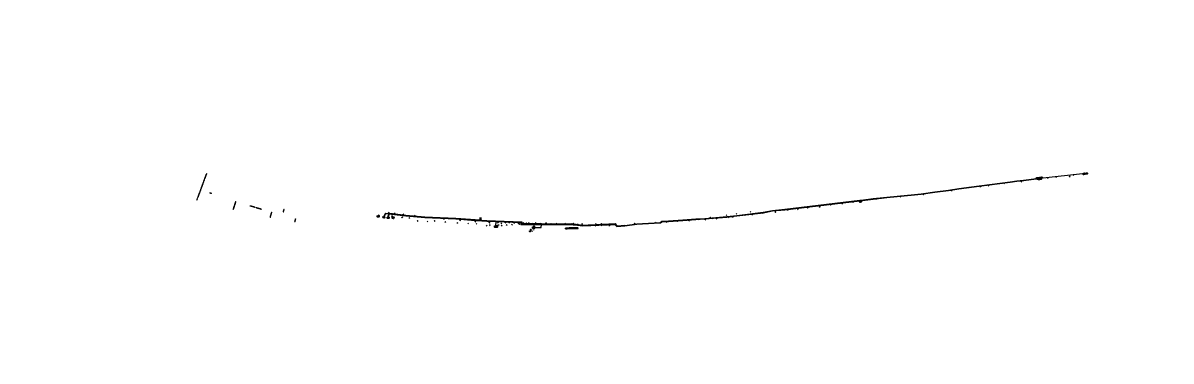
# Paper-space layout 'Общий лист' of a CAD drawing. Header units: metres. Extents: x -111 to 3554, y -54 to 1025.
# The model-space entities are those that its viewports show. They can reach past a viewport. Long polylines and large blocks are cut down to what shows.
import ezdxf

# ---------------------------------------------------------------- set-up
doc = ezdxf.new("R2010")
doc.units = ezdxf.units.M
doc.linetypes.add('GRPRK', pattern=[4, 3, -1])
for name, color, linetype, lineweight in [('МГТ_ВЭ', 7, 'Continuous', 5), ('МГТ_ЭС_Демонтаж', 7, 'Continuous', 30), ('МГТ_ЭС_КЛ-10(6) кВ', 1, '2ПRКабельная_линия', 30), ('МГТ_ЭС_КЛ-10(6) кВ_сущ.', 7, 'Continuous', 30), ('МГТ_ЭС_Трансформаторная подстанция', 7, 'Continuous', 40), ('МГТ_ЭС_Трубы', 5, 'Continuous', 20)]:
    doc.layers.add(name, color=color, linetype=linetype, lineweight=lineweight)
doc.layers.get('МГТ_ВЭ').off()
doc.styles.add('ROMANS', font='ROMANS.shx', dxfattribs={"width": 0.6, "height": 4})
doc.linetypes.add('2ПRКабельная_линия', pattern='A,2,-1,["WК",ROMANS,S=0.1,R=0,X=-0.8,Y=-0.2],-0.25', length=3.25)

# ---------------------------------------------------------------- blocks, each defined once
blk = doc.blocks.new('*U152')
at = {"color": 0, "lineweight": -2}
for p, q in [((1.2, -1.2), (-1.2, 1.2)), ((-1.2, -1.2), (1.2, 1.2))]:
    blk.add_line(p, q, dxfattribs=at)
blk = doc.blocks.new('*U153')
at = {"color": 0, "lineweight": -2}
for p, q in [((1.2, -1.2), (-1.2, 1.2)), ((-1.2, -1.2), (1.2, 1.2))]:
    blk.add_line(p, q, dxfattribs=at)
blk = doc.blocks.new('*U154')
at = {"color": 0, "lineweight": -2}
for p, q in [((1.2, -1.2), (-1.2, 1.2)), ((-1.2, -1.2), (1.2, 1.2))]:
    blk.add_line(p, q, dxfattribs=at)
blk = doc.blocks.new('*U155')
at = {"color": 0, "lineweight": -2}
for p, q in [((1.2, -1.2), (-1.2, 1.2)), ((-1.2, -1.2), (1.2, 1.2))]:
    blk.add_line(p, q, dxfattribs=at)
blk = doc.blocks.new('*U156')
at = {"color": 0, "lineweight": -2}
for p, q in [((1.2, -1.2), (-1.2, 1.2)), ((-1.2, -1.2), (1.2, 1.2))]:
    blk.add_line(p, q, dxfattribs=at)
blk = doc.blocks.new('*U157')
at = {"color": 0, "lineweight": -2}
for p, q in [((1.2, -1.2), (-1.2, 1.2)), ((-1.2, -1.2), (1.2, 1.2))]:
    blk.add_line(p, q, dxfattribs=at)
blk = doc.blocks.new('*U158')
at = {"color": 0, "lineweight": -2}
for p, q in [((1.2, -1.2), (-1.2, 1.2)), ((-1.2, -1.2), (1.2, 1.2))]:
    blk.add_line(p, q, dxfattribs=at)
blk = doc.blocks.new('*U159')
at = {"color": 0, "lineweight": -2}
for p, q in [((1.2, -1.2), (-1.2, 1.2)), ((-1.2, -1.2), (1.2, 1.2))]:
    blk.add_line(p, q, dxfattribs=at)
blk = doc.blocks.new('*U160')
at = {"color": 0, "lineweight": -2}
for p, q in [((1.2, -1.2), (-1.2, 1.2)), ((-1.2, -1.2), (1.2, 1.2))]:
    blk.add_line(p, q, dxfattribs=at)
blk = doc.blocks.new('*U161')
at = {"color": 0, "lineweight": -2}
for p, q in [((1.2, -1.2), (-1.2, 1.2)), ((-1.2, -1.2), (1.2, 1.2))]:
    blk.add_line(p, q, dxfattribs=at)
blk = doc.blocks.new('*U162')
at = {"color": 0, "lineweight": -2}
for p, q in [((1.2, -1.2), (-1.2, 1.2)), ((-1.2, -1.2), (1.2, 1.2))]:
    blk.add_line(p, q, dxfattribs=at)
blk = doc.blocks.new('*U163')
at = {"color": 0, "lineweight": -2}
for p, q in [((1.2, -1.2), (-1.2, 1.2)), ((-1.2, -1.2), (1.2, 1.2))]:
    blk.add_line(p, q, dxfattribs=at)
blk = doc.blocks.new('*U164')
at = {"color": 0, "lineweight": -2}
for p, q in [((1.2, -1.2), (-1.2, 1.2)), ((-1.2, -1.2), (1.2, 1.2))]:
    blk.add_line(p, q, dxfattribs=at)
blk = doc.blocks.new('*U165')
at = {"color": 0, "lineweight": -2}
for p, q in [((1.2, -1.2), (-1.2, 1.2)), ((-1.2, -1.2), (1.2, 1.2))]:
    blk.add_line(p, q, dxfattribs=at)
blk = doc.blocks.new('*U166')
at = {"color": 0, "lineweight": -2}
for p, q in [((1.2, -1.2), (-1.2, 1.2)), ((-1.2, -1.2), (1.2, 1.2))]:
    blk.add_line(p, q, dxfattribs=at)
blk = doc.blocks.new('*U167')
at = {"color": 0, "lineweight": -2}
for p, q in [((1.2, -1.2), (-1.2, 1.2)), ((-1.2, -1.2), (1.2, 1.2))]:
    blk.add_line(p, q, dxfattribs=at)
blk = doc.blocks.new('*U168')
at = {"color": 0, "lineweight": -2}
for p, q in [((1.2, -1.2), (-1.2, 1.2)), ((-1.2, -1.2), (1.2, 1.2))]:
    blk.add_line(p, q, dxfattribs=at)
blk = doc.blocks.new('*U169')
at = {"color": 0, "lineweight": -2}
for p, q in [((1.2, -1.2), (-1.2, 1.2)), ((-1.2, -1.2), (1.2, 1.2))]:
    blk.add_line(p, q, dxfattribs=at)
blk = doc.blocks.new('*U170')
at = {"color": 0, "lineweight": -2}
for p, q in [((1.2, -1.2), (-1.2, 1.2)), ((-1.2, -1.2), (1.2, 1.2))]:
    blk.add_line(p, q, dxfattribs=at)
blk = doc.blocks.new('*U171')
at = {"color": 0, "lineweight": -2}
for p, q in [((1.2, -1.2), (-1.2, 1.2)), ((-1.2, -1.2), (1.2, 1.2))]:
    blk.add_line(p, q, dxfattribs=at)
blk = doc.blocks.new('*U172')
at = {"color": 0, "lineweight": -2}
for p, q in [((1.2, -1.2), (-1.2, 1.2)), ((-1.2, -1.2), (1.2, 1.2))]:
    blk.add_line(p, q, dxfattribs=at)
blk = doc.blocks.new('*U173')
at = {"color": 0, "lineweight": -2}
for p, q in [((1.2, -1.2), (-1.2, 1.2)), ((-1.2, -1.2), (1.2, 1.2))]:
    blk.add_line(p, q, dxfattribs=at)
blk = doc.blocks.new('*U174')
at = {"color": 0, "lineweight": -2}
for p, q in [((1.2, -1.2), (-1.2, 1.2)), ((-1.2, -1.2), (1.2, 1.2))]:
    blk.add_line(p, q, dxfattribs=at)
blk = doc.blocks.new('*U175')
at = {"color": 0, "lineweight": -2}
for p, q in [((1.2, -1.2), (-1.2, 1.2)), ((-1.2, -1.2), (1.2, 1.2))]:
    blk.add_line(p, q, dxfattribs=at)
blk = doc.blocks.new('*U176')
at = {"color": 0, "lineweight": -2}
for p, q in [((1.2, -1.2), (-1.2, 1.2)), ((-1.2, -1.2), (1.2, 1.2))]:
    blk.add_line(p, q, dxfattribs=at)
blk = doc.blocks.new('*U177')
at = {"color": 0, "lineweight": -2}
for p, q in [((1.2, -1.2), (-1.2, 1.2)), ((-1.2, -1.2), (1.2, 1.2))]:
    blk.add_line(p, q, dxfattribs=at)
blk = doc.blocks.new('*U178')
at = {"color": 0, "lineweight": -2}
for p, q in [((1.2, -1.2), (-1.2, 1.2)), ((-1.2, -1.2), (1.2, 1.2))]:
    blk.add_line(p, q, dxfattribs=at)
blk = doc.blocks.new('*U179')
at = {"color": 0, "lineweight": -2}
for p, q in [((1.2, -1.2), (-1.2, 1.2)), ((-1.2, -1.2), (1.2, 1.2))]:
    blk.add_line(p, q, dxfattribs=at)
blk = doc.blocks.new('*U180')
at = {"color": 0, "lineweight": -2}
for p, q in [((1.2, -1.2), (-1.2, 1.2)), ((-1.2, -1.2), (1.2, 1.2))]:
    blk.add_line(p, q, dxfattribs=at)
blk = doc.blocks.new('*U181')
at = {"color": 0, "lineweight": -2}
for p, q in [((1.2, -1.2), (-1.2, 1.2)), ((-1.2, -1.2), (1.2, 1.2))]:
    blk.add_line(p, q, dxfattribs=at)
blk = doc.blocks.new('*U182')
at = {"color": 0, "lineweight": -2}
for p, q in [((1.2, -1.2), (-1.2, 1.2)), ((-1.2, -1.2), (1.2, 1.2))]:
    blk.add_line(p, q, dxfattribs=at)
blk = doc.blocks.new('*U183')
at = {"color": 0, "lineweight": -2}
for p, q in [((1.2, -1.2), (-1.2, 1.2)), ((-1.2, -1.2), (1.2, 1.2))]:
    blk.add_line(p, q, dxfattribs=at)
blk = doc.blocks.new('*U184')
at = {"color": 0, "lineweight": -2}
for p, q in [((1.2, -1.2), (-1.2, 1.2)), ((-1.2, -1.2), (1.2, 1.2))]:
    blk.add_line(p, q, dxfattribs=at)
blk = doc.blocks.new('*U185')
at = {"color": 0, "lineweight": -2}
for p, q in [((1.2, -1.2), (-1.2, 1.2)), ((-1.2, -1.2), (1.2, 1.2))]:
    blk.add_line(p, q, dxfattribs=at)
blk = doc.blocks.new('*U186')
at = {"color": 0, "lineweight": -2}
for p, q in [((1.2, -1.2), (-1.2, 1.2)), ((-1.2, -1.2), (1.2, 1.2))]:
    blk.add_line(p, q, dxfattribs=at)
blk = doc.blocks.new('*U216')
at = {"color": 0, "lineweight": -2}
for p, q in [((1.2, -1.2), (-1.2, 1.2)), ((-1.2, -1.2), (1.2, 1.2))]:
    blk.add_line(p, q, dxfattribs=at)
blk = doc.blocks.new('*U217')
at = {"color": 0, "lineweight": -2}
for p, q in [((1.2, -1.2), (-1.2, 1.2)), ((-1.2, -1.2), (1.2, 1.2))]:
    blk.add_line(p, q, dxfattribs=at)
blk = doc.blocks.new('*U218')
at = {"color": 0, "lineweight": -2}
for p, q in [((1.2, -1.2), (-1.2, 1.2)), ((-1.2, -1.2), (1.2, 1.2))]:
    blk.add_line(p, q, dxfattribs=at)
blk = doc.blocks.new('*U219')
at = {"color": 0, "lineweight": -2}
for p, q in [((1.2, -1.2), (-1.2, 1.2)), ((-1.2, -1.2), (1.2, 1.2))]:
    blk.add_line(p, q, dxfattribs=at)
blk = doc.blocks.new('*U220')
at = {"color": 0, "lineweight": -2}
for p, q in [((1.2, -1.2), (-1.2, 1.2)), ((-1.2, -1.2), (1.2, 1.2))]:
    blk.add_line(p, q, dxfattribs=at)
blk = doc.blocks.new('*U221')
at = {"color": 0, "lineweight": -2}
for p, q in [((1.2, -1.2), (-1.2, 1.2)), ((-1.2, -1.2), (1.2, 1.2))]:
    blk.add_line(p, q, dxfattribs=at)
blk = doc.blocks.new('*U222')
at = {"color": 0, "lineweight": -2}
for p, q in [((1.2, -1.2), (-1.2, 1.2)), ((-1.2, -1.2), (1.2, 1.2))]:
    blk.add_line(p, q, dxfattribs=at)
blk = doc.blocks.new('*U223')
at = {"color": 0, "lineweight": -2}
for p, q in [((1.2, -1.2), (-1.2, 1.2)), ((-1.2, -1.2), (1.2, 1.2))]:
    blk.add_line(p, q, dxfattribs=at)
blk = doc.blocks.new('*U224')
at = {"color": 0, "lineweight": -2}
for p, q in [((1.2, -1.2), (-1.2, 1.2)), ((-1.2, -1.2), (1.2, 1.2))]:
    blk.add_line(p, q, dxfattribs=at)
blk = doc.blocks.new('*U225')
at = {"color": 0, "lineweight": -2}
for p, q in [((1.2, -1.2), (-1.2, 1.2)), ((-1.2, -1.2), (1.2, 1.2))]:
    blk.add_line(p, q, dxfattribs=at)
blk = doc.blocks.new('*U226')
at = {"color": 0, "lineweight": -2}
for p, q in [((1.2, -1.2), (-1.2, 1.2)), ((-1.2, -1.2), (1.2, 1.2))]:
    blk.add_line(p, q, dxfattribs=at)
blk = doc.blocks.new('*U227')
at = {"color": 0, "lineweight": -2}
for p, q in [((1.2, -1.2), (-1.2, 1.2)), ((-1.2, -1.2), (1.2, 1.2))]:
    blk.add_line(p, q, dxfattribs=at)
blk = doc.blocks.new('*U228')
at = {"color": 0, "lineweight": -2}
for p, q in [((1.2, -1.2), (-1.2, 1.2)), ((-1.2, -1.2), (1.2, 1.2))]:
    blk.add_line(p, q, dxfattribs=at)
blk = doc.blocks.new('*U229')
at = {"color": 0, "lineweight": -2}
for p, q in [((1.2, -1.2), (-1.2, 1.2)), ((-1.2, -1.2), (1.2, 1.2))]:
    blk.add_line(p, q, dxfattribs=at)
blk = doc.blocks.new('*U230')
at = {"color": 0, "lineweight": -2}
for p, q in [((1.2, -1.2), (-1.2, 1.2)), ((-1.2, -1.2), (1.2, 1.2))]:
    blk.add_line(p, q, dxfattribs=at)
blk = doc.blocks.new('*U233')
at = {"color": 0, "lineweight": -2}
for p, q in [((1.2, -1.2), (-1.2, 1.2)), ((-1.2, -1.2), (1.2, 1.2))]:
    blk.add_line(p, q, dxfattribs=at)
blk = doc.blocks.new('*U234')
at = {"color": 0, "lineweight": -2}
for p, q in [((1.2, -1.2), (-1.2, 1.2)), ((-1.2, -1.2), (1.2, 1.2))]:
    blk.add_line(p, q, dxfattribs=at)
blk = doc.blocks.new('*U235')
at = {"color": 0, "lineweight": -2}
for p, q in [((1.2, -1.2), (-1.2, 1.2)), ((-1.2, -1.2), (1.2, 1.2))]:
    blk.add_line(p, q, dxfattribs=at)
blk = doc.blocks.new('*U236')
at = {"color": 0, "lineweight": -2}
for p, q in [((1.2, -1.2), (-1.2, 1.2)), ((-1.2, -1.2), (1.2, 1.2))]:
    blk.add_line(p, q, dxfattribs=at)
blk = doc.blocks.new('*U237')
at = {"color": 0, "lineweight": -2}
for p, q in [((1.2, -1.2), (-1.2, 1.2)), ((-1.2, -1.2), (1.2, 1.2))]:
    blk.add_line(p, q, dxfattribs=at)
blk = doc.blocks.new('*U238')
at = {"color": 0, "lineweight": -2}
for p, q in [((1.2, -1.2), (-1.2, 1.2)), ((-1.2, -1.2), (1.2, 1.2))]:
    blk.add_line(p, q, dxfattribs=at)
blk = doc.blocks.new('*U239')
at = {"color": 0, "lineweight": -2}
for p, q in [((1.2, -1.2), (-1.2, 1.2)), ((-1.2, -1.2), (1.2, 1.2))]:
    blk.add_line(p, q, dxfattribs=at)
blk = doc.blocks.new('*U240')
at = {"color": 0, "lineweight": -2}
for p, q in [((1.2, -1.2), (-1.2, 1.2)), ((-1.2, -1.2), (1.2, 1.2))]:
    blk.add_line(p, q, dxfattribs=at)
blk = doc.blocks.new('*U241')
at = {"color": 0, "lineweight": -2}
for p, q in [((1.2, -1.2), (-1.2, 1.2)), ((-1.2, -1.2), (1.2, 1.2))]:
    blk.add_line(p, q, dxfattribs=at)
blk = doc.blocks.new('*U242')
at = {"color": 0, "lineweight": -2}
for p, q in [((1.2, -1.2), (-1.2, 1.2)), ((-1.2, -1.2), (1.2, 1.2))]:
    blk.add_line(p, q, dxfattribs=at)
blk = doc.blocks.new('*U243')
at = {"color": 0, "lineweight": -2}
for p, q in [((1.2, -1.2), (-1.2, 1.2)), ((-1.2, -1.2), (1.2, 1.2))]:
    blk.add_line(p, q, dxfattribs=at)
blk = doc.blocks.new('*U244')
at = {"color": 0, "lineweight": -2}
for p, q in [((1.2, -1.2), (-1.2, 1.2)), ((-1.2, -1.2), (1.2, 1.2))]:
    blk.add_line(p, q, dxfattribs=at)
blk = doc.blocks.new('*U245')
at = {"color": 0, "lineweight": -2}
for p, q in [((1.2, -1.2), (-1.2, 1.2)), ((-1.2, -1.2), (1.2, 1.2))]:
    blk.add_line(p, q, dxfattribs=at)
blk = doc.blocks.new('*U246')
at = {"color": 0, "lineweight": -2}
for p, q in [((1.2, -1.2), (-1.2, 1.2)), ((-1.2, -1.2), (1.2, 1.2))]:
    blk.add_line(p, q, dxfattribs=at)
blk = doc.blocks.new('*U247')
at = {"color": 0, "lineweight": -2}
for p, q in [((1.2, -1.2), (-1.2, 1.2)), ((-1.2, -1.2), (1.2, 1.2))]:
    blk.add_line(p, q, dxfattribs=at)
blk = doc.blocks.new('*U202')
at = {"color": 0, "lineweight": -2}
for p, q in [((1.2, -1.2), (-1.2, 1.2)), ((-1.2, -1.2), (1.2, 1.2))]:
    blk.add_line(p, q, dxfattribs=at)
blk = doc.blocks.new('*U203')
at = {"color": 0, "lineweight": -2}
for p, q in [((1.2, -1.2), (-1.2, 1.2)), ((-1.2, -1.2), (1.2, 1.2))]:
    blk.add_line(p, q, dxfattribs=at)
blk = doc.blocks.new('*U204')
at = {"color": 0, "lineweight": -2}
for p, q in [((1.2, -1.2), (-1.2, 1.2)), ((-1.2, -1.2), (1.2, 1.2))]:
    blk.add_line(p, q, dxfattribs=at)
blk = doc.blocks.new('*U205')
at = {"color": 0, "lineweight": -2}
for p, q in [((1.2, -1.2), (-1.2, 1.2)), ((-1.2, -1.2), (1.2, 1.2))]:
    blk.add_line(p, q, dxfattribs=at)
blk = doc.blocks.new('*U206')
at = {"color": 0, "lineweight": -2}
for p, q in [((1.2, -1.2), (-1.2, 1.2)), ((-1.2, -1.2), (1.2, 1.2))]:
    blk.add_line(p, q, dxfattribs=at)
blk = doc.blocks.new('*U207')
at = {"color": 0, "lineweight": -2}
for p, q in [((1.2, -1.2), (-1.2, 1.2)), ((-1.2, -1.2), (1.2, 1.2))]:
    blk.add_line(p, q, dxfattribs=at)
blk = doc.blocks.new('*U208')
at = {"color": 0, "lineweight": -2}
for p, q in [((1.2, -1.2), (-1.2, 1.2)), ((-1.2, -1.2), (1.2, 1.2))]:
    blk.add_line(p, q, dxfattribs=at)
blk = doc.blocks.new('*U209')
at = {"color": 0, "lineweight": -2}
for p, q in [((1.2, -1.2), (-1.2, 1.2)), ((-1.2, -1.2), (1.2, 1.2))]:
    blk.add_line(p, q, dxfattribs=at)
blk = doc.blocks.new('*U210')
at = {"color": 0, "lineweight": -2}
for p, q in [((1.2, -1.2), (-1.2, 1.2)), ((-1.2, -1.2), (1.2, 1.2))]:
    blk.add_line(p, q, dxfattribs=at)
blk = doc.blocks.new('*U211')
at = {"color": 0, "lineweight": -2}
for p, q in [((1.2, -1.2), (-1.2, 1.2)), ((-1.2, -1.2), (1.2, 1.2))]:
    blk.add_line(p, q, dxfattribs=at)
blk = doc.blocks.new('*U212')
at = {"color": 0, "lineweight": -2}
for p, q in [((1.2, -1.2), (-1.2, 1.2)), ((-1.2, -1.2), (1.2, 1.2))]:
    blk.add_line(p, q, dxfattribs=at)
blk = doc.blocks.new('*U213')
at = {"color": 0, "lineweight": -2}
for p, q in [((1.2, -1.2), (-1.2, 1.2)), ((-1.2, -1.2), (1.2, 1.2))]:
    blk.add_line(p, q, dxfattribs=at)
blk = doc.blocks.new('*U214')
at = {"color": 0, "lineweight": -2}
for p, q in [((1.2, -1.2), (-1.2, 1.2)), ((-1.2, -1.2), (1.2, 1.2))]:
    blk.add_line(p, q, dxfattribs=at)
blk = doc.blocks.new('*U215')
at = {"color": 0, "lineweight": -2}
for p, q in [((1.2, -1.2), (-1.2, 1.2)), ((-1.2, -1.2), (1.2, 1.2))]:
    blk.add_line(p, q, dxfattribs=at)
blk = doc.blocks.new('*U187')
at = {"color": 0, "lineweight": -2}
for p, q in [((1.2, -1.2), (-1.2, 1.2)), ((-1.2, -1.2), (1.2, 1.2))]:
    blk.add_line(p, q, dxfattribs=at)
blk = doc.blocks.new('*U188')
at = {"color": 0, "lineweight": -2}
for p, q in [((1.2, -1.2), (-1.2, 1.2)), ((-1.2, -1.2), (1.2, 1.2))]:
    blk.add_line(p, q, dxfattribs=at)
blk = doc.blocks.new('*U189')
at = {"color": 0, "lineweight": -2}
for p, q in [((1.2, -1.2), (-1.2, 1.2)), ((-1.2, -1.2), (1.2, 1.2))]:
    blk.add_line(p, q, dxfattribs=at)
blk = doc.blocks.new('*U190')
at = {"color": 0, "lineweight": -2}
for p, q in [((1.2, -1.2), (-1.2, 1.2)), ((-1.2, -1.2), (1.2, 1.2))]:
    blk.add_line(p, q, dxfattribs=at)
blk = doc.blocks.new('*U191')
at = {"color": 0, "lineweight": -2}
for p, q in [((1.2, -1.2), (-1.2, 1.2)), ((-1.2, -1.2), (1.2, 1.2))]:
    blk.add_line(p, q, dxfattribs=at)
blk = doc.blocks.new('*U192')
at = {"color": 0, "lineweight": -2}
for p, q in [((1.2, -1.2), (-1.2, 1.2)), ((-1.2, -1.2), (1.2, 1.2))]:
    blk.add_line(p, q, dxfattribs=at)
blk = doc.blocks.new('*U193')
at = {"color": 0, "lineweight": -2}
for p, q in [((1.2, -1.2), (-1.2, 1.2)), ((-1.2, -1.2), (1.2, 1.2))]:
    blk.add_line(p, q, dxfattribs=at)
blk = doc.blocks.new('*U194')
at = {"color": 0, "lineweight": -2}
for p, q in [((1.2, -1.2), (-1.2, 1.2)), ((-1.2, -1.2), (1.2, 1.2))]:
    blk.add_line(p, q, dxfattribs=at)
blk = doc.blocks.new('*U195')
at = {"color": 0, "lineweight": -2}
for p, q in [((1.2, -1.2), (-1.2, 1.2)), ((-1.2, -1.2), (1.2, 1.2))]:
    blk.add_line(p, q, dxfattribs=at)
blk = doc.blocks.new('*U196')
at = {"color": 0, "lineweight": -2}
for p, q in [((1.2, -1.2), (-1.2, 1.2)), ((-1.2, -1.2), (1.2, 1.2))]:
    blk.add_line(p, q, dxfattribs=at)
blk = doc.blocks.new('*U197')
at = {"color": 0, "lineweight": -2}
for p, q in [((1.2, -1.2), (-1.2, 1.2)), ((-1.2, -1.2), (1.2, 1.2))]:
    blk.add_line(p, q, dxfattribs=at)
blk = doc.blocks.new('*U198')
at = {"color": 0, "lineweight": -2}
for p, q in [((1.2, -1.2), (-1.2, 1.2)), ((-1.2, -1.2), (1.2, 1.2))]:
    blk.add_line(p, q, dxfattribs=at)
blk = doc.blocks.new('*U199')
at = {"color": 0, "lineweight": -2}
for p, q in [((1.2, -1.2), (-1.2, 1.2)), ((-1.2, -1.2), (1.2, 1.2))]:
    blk.add_line(p, q, dxfattribs=at)
blk = doc.blocks.new('*U200')
at = {"color": 0, "lineweight": -2}
for p, q in [((1.2, -1.2), (-1.2, 1.2)), ((-1.2, -1.2), (1.2, 1.2))]:
    blk.add_line(p, q, dxfattribs=at)
blk = doc.blocks.new('*U201')
at = {"color": 0, "lineweight": -2}
for p, q in [((1.2, -1.2), (-1.2, 1.2)), ((-1.2, -1.2), (1.2, 1.2))]:
    blk.add_line(p, q, dxfattribs=at)
blk = doc.blocks.new('*U231')
at = {"color": 0, "lineweight": -2}
for p, q in [((1.2, -1.2), (-1.2, 1.2)), ((-1.2, -1.2), (1.2, 1.2))]:
    blk.add_line(p, q, dxfattribs=at)
blk = doc.blocks.new('*U232')
at = {"color": 0, "lineweight": -2}
for p, q in [((1.2, -1.2), (-1.2, 1.2)), ((-1.2, -1.2), (1.2, 1.2))]:
    blk.add_line(p, q, dxfattribs=at)
blk = doc.blocks.new('*U311')
blk.add_hatch(color=256).paths.add_polyline_path([(14.1, -63.6), (16, -63.1), (-1.1, -0.5), (-3, -1)])
for p, q in [((-3, -1), (-4, -1.3)), ((-3, -1), (-1.1, -0.5)), ((14.1, -63.6), (-3, -1)), ((-1.1, -0.5), (-0.1, -0.2)), ((-1.1, -0.5), (16, -63.1)), ((14.1, -63.6), (13.1, -63.9)), ((16, -63.1), (14.1, -63.6)), ((16, -63.1), (17, -62.8))]:
    blk.add_line(p, q)

msp = doc.modelspace()

# ---------------------------------------------------------------- linework, layer by layer
at = {"layer": 'МГТ_ЭС_КЛ-10(6) кВ', "ltscale": 3}
for points in [[(10612.1, -5460.8), (10609.5, -5455.3, -0.346297), (10609.6, -5454.7), (10629.6, -5438.3), (10652.6, -5418.2), (10688.3, -5384.3), (10707, -5367.4), (10725, -5351), (10735.4, -5341.1), (10765.2, -5312.3), (10767.3, -5314.3), (10788.7, -5292.1), (10822.6, -5256.4), (10836.4, -5245.4), (10870.3, -5206.6), (10875.2, -5207.2), (10883.1, -5197.4), (10894.6, -5181.7), (10918.7, -5153.8, 0.145829), (10918.9, -5153.3), (10919.2, -5150.7, -0.144215), (10919.5, -5150.1), (10926.1, -5142.4), (10940.9, -5124.5), (10954.3, -5108.4), (10963.5, -5097.4), (10985.7, -5070.4), (10995.5, -5057.3), (11020.9, -5023.3), (11029, -5010.9), (11041.4, -4995.5), (11113.8, -4899), (11115, -4897.4), (11126.7, -4881.7), (11140.3, -4864.4), (11153.9, -4847.1), (11167.4, -4829.8), (11174.1, -4821.1), (11187, -4803.3), (11200, -4785.5), (11209.7, -4772.2), (11219.4, -4758.8), (11229.1, -4745.5), (11238.8, -4732.2), (11248.6, -4718.9), (11258.4, -4705.6), (11264.9, -4696.8), (11271.5, -4687.9), (11281.3, -4674.6), (11283.3, -4671.8, 0.214555), (11283.4, -4671.4), (11283.1, -4669.7, -0.21106), (11283.1, -4669.3), (11287.3, -4663.6, -0.21939), (11287.6, -4663.4), (11290.1, -4663.2, 0.211346), (11290.4, -4663), (11328.9, -4612.6, -0.090963), (11329, -4612.5), (11330.2, -4611.8)], [(10714.9, -5354.4), (10717.6, -5357.3), (10724.8, -5350.8), (10765.2, -5311.9), (10767.4, -5313.9), (10788.6, -5292), (10822.5, -5256.3), (10836.3, -5245.2), (10870.2, -5206.5), (10875.1, -5207.1), (10882.9, -5197.3), (10894.5, -5181.6), (10918.4, -5153.7, 0.145829), (10918.6, -5153.5), (10918.9, -5150.7, -0.144215), (10919.3, -5149.9), (10925.9, -5142.2), (10940.7, -5124.3), (10954, -5108.2), (10963.3, -5097.2), (10985.5, -5070.2), (10995.3, -5057.2), (11020.6, -5023.1), (11028.7, -5010.7), (11041.1, -4995.3), (11113.6, -4898.8), (11114.7, -4897.2), (11126.5, -4881.5), (11140.1, -4864.2), (11153.6, -4846.9), (11167.2, -4829.6), (11173.9, -4820.9), (11186.8, -4803.1), (11199.7, -4785.4), (11209.5, -4772), (11219.2, -4758.7), (11228.9, -4745.3), (11238.6, -4732), (11248.4, -4718.7), (11258.2, -4705.4), (11264.7, -4696.6), (11271.2, -4687.7), (11281, -4674.5), (11286.6, -4666.7, -0.177883), (11286.9, -4666.5), (11288, -4666.2)], [(10611.9, -5461), (10609.2, -5455.5, -0.346297), (10609.4, -5454.5), (10629.4, -5438.1), (10652.4, -5418), (10688.1, -5384), (10716.8, -5358), (10714.2, -5355)]]:
    msp.add_lwpolyline(points, format="xyb", dxfattribs=at)
at = {"layer": 'МГТ_ЭС_КЛ-10(6) кВ', "color": 5, "ltscale": 3}
for points in [[(10785.8, -5303.4), (10792.8, -5296), (10789.9, -5292.5), (10823.4, -5257.2), (10837.2, -5246.2), (10871.2, -5207.4), (10875.5, -5207.5), (10883.4, -5197.7), (10894.9, -5182), (10919.2, -5153.8, 0.145829), (10919.5, -5153.1), (10919.8, -5150.8, -0.144215), (10919.9, -5150.5), (10926.5, -5142.7), (10941.4, -5124.9), (10954.7, -5108.8), (10964, -5097.8), (10986.2, -5070.7), (10996, -5057.7), (11021.4, -5023.6), (11029.5, -5011.2), (11041.8, -4995.9), (11114.3, -4899.3), (11127, -4881.9), (11140.5, -4864.6), (11154.1, -4847.3), (11167.7, -4829.9), (11174.3, -4821.2), (11187.3, -4803.5), (11200.2, -4785.7), (11209.9, -4772.3), (11219.7, -4759), (11229.4, -4745.7), (11239.1, -4732.3), (11248.9, -4719.1), (11258.6, -4705.8), (11265.2, -4696.9), (11271.7, -4688.1), (11281.5, -4674.8), (11284.6, -4670.7), (11286, -4669.5)], [(10740.9, -5346.1), (10736.3, -5341.3, -0.416361), (10736.3, -5340.6), (10764.7, -5313.2), (10767.1, -5315.5), (10789.4, -5292.8), (10823.3, -5257.1), (10837.1, -5246.1), (10871.1, -5207.3), (10875.4, -5207.3), (10883.3, -5197.5), (10894.8, -5181.9), (10919, -5153.8, 0.145829), (10919.2, -5153.2), (10919.5, -5150.7, -0.144215), (10919.7, -5150.3), (10926.3, -5142.6), (10941.2, -5124.7), (10954.5, -5108.6), (10963.8, -5097.6), (10986, -5070.5), (10995.8, -5057.5), (11021.1, -5023.5), (11029.2, -5011.1), (11041.6, -4995.7), (11113.9, -4899.3, -0.200833), (11114.3, -4899.1), (11115.2, -4899)], [(10606.8, -5465), (10605, -5460, -0.318957), (10605.2, -5459.1), (10630, -5438.8), (10653, -5418.7), (10688.7, -5384.7), (10707.4, -5367.8), (10725.4, -5351.5), (10735.8, -5341.5), (10764.7, -5313.6), (10767.2, -5315.9), (10781.6, -5301.5), (10783.9, -5303.6)], [(10607.1, -5464.9), (10605.3, -5459.9, -0.318957), (10605.4, -5459.3), (10630.1, -5439), (10653.2, -5418.9), (10688.9, -5384.9), (10707.6, -5368), (10725.6, -5351.7), (10735.7, -5342.1, -0.410793), (10736.4, -5342.1), (10740.6, -5346.4)]]:
    msp.add_lwpolyline(points, format="xyb", dxfattribs=at)
at = {"layer": 'МГТ_ЭС_КЛ-10(6) кВ_сущ.', "color": 250, "linetype": 'GRPRK', "lineweight": 35, "elevation": 0}
msp.add_lwpolyline([(10820.6, -5268.5), (10834, -5253.8), (10834.7, -5254.5), (10821.3, -5269.2)], close=True, dxfattribs=at)
at = {"layer": 'МГТ_ЭС_КЛ-10(6) кВ_сущ.', "color": 250, "linetype": 'GRPRK', "lineweight": 15, "ltscale": 0.2}
for points in [[(10512, -5569.1), (10514.7, -5573.5), (10514.1, -5573.9), (10511.4, -5569.4)], [(10488.2, -5571.9), (10490.7, -5576), (10490.1, -5576.3), (10487.6, -5572.3)], [(10446.2, -5607.1), (10453.4, -5602.9), (10453.8, -5603.5), (10446.5, -5607.7)], [(10455.3, -5602), (10462.6, -5597.8), (10462.9, -5598.5), (10455.7, -5602.6)], [(10478, -5589.5), (10482.3, -5596.7), (10481.6, -5597), (10477.4, -5589.8)], [(10361.7, -5621.7), (10379.5, -5658.3), (10378.9, -5658.6), (10361.1, -5622)], [(10426.1, -5618.9), (10432.4, -5630.6), (10431.7, -5630.9), (10425.5, -5619.2)], [(10386.9, -5639), (10389.3, -5637.8), (10389.6, -5638.4), (10387.2, -5639.7)], [(10380.1, -5659.6), (10381.2, -5662), (10380.6, -5662.4), (10379.5, -5659.9)]]:
    msp.add_lwpolyline(points, close=True, dxfattribs=at)
at = {"layer": 'МГТ_ЭС_Трансформаторная подстанция'}
for points in [[(11329.8, -4611.6), (11330.9, -4610), (11332.1, -4610.9), (11331, -4612.4)], [(11332.3, -4608.2), (11333.5, -4606.8), (11334.5, -4607.6), (11333.3, -4609)], [(11285.6, -4669.3), (11286.8, -4667.8), (11288, -4668.7), (11286.9, -4670.2)], [(11287.4, -4667), (11288.5, -4665.5), (11289.7, -4666.4), (11288.6, -4667.9)], [(11114.7, -4899.7), (11115.8, -4898.3), (11116.9, -4899.1), (11115.9, -4900.5)], [(10782.8, -5304.7), (10784.9, -5302.6), (10786.6, -5304.3), (10784.5, -5306.4)], [(10784.5, -5312.7), (10784.9, -5312.3), (10785.4, -5312.8), (10785.1, -5313.2)], [(10739.7, -5347.3), (10742.2, -5344.8), (10744, -5346.6), (10741.5, -5349.1)], [(10616.7, -5455.5), (10618.4, -5454.2), (10619.7, -5456), (10618, -5457.2)], [(10598.4, -5470.8), (10600.1, -5469.6), (10601.4, -5471.3), (10599.8, -5472.6)], [(10606, -5465.6), (10607.4, -5464.6), (10608.4, -5465.8), (10606.9, -5466.9)], [(10611.4, -5461.5), (10612.8, -5460.2), (10613.8, -5461.2), (10612.4, -5462.5)]]:
    msp.add_lwpolyline(points, close=True, dxfattribs=at)
at = {"layer": 'МГТ_ЭС_Трансформаторная подстанция', "color": 1}
msp.add_lwpolyline([(10784.3, -5309.6), (10784.7, -5309.9), (10784.2, -5310.5), (10783.8, -5310.2)], close=True, dxfattribs=at)
at = {"layer": 'МГТ_ЭС_Трубы'}
for p, q in [((10879.8, -5202.5), (10879, -5201.8)), ((10881.7, -5200.1), (10880.9, -5199.5)), ((10877.9, -5204.8), (10877.2, -5204.2))]:
    msp.add_line(p, q, dxfattribs=at)
msp.add_lwpolyline([(10876, -5207.1), (10875.3, -5206.5), (10882.8, -5197.2), (10883.6, -5197.8)], close=True, dxfattribs=at)

# ---------------------------------------------------------------- block references
at = {"layer": 'МГТ_ЭС_Демонтаж', "color": 1}
for name, p, xscale, yscale, zscale, rotation in [('*U209', (11318, -4630.8), 0.4999999999999998, 0.4999999999999998, 0.4999999999999998, 225.4294469591699), ('*U209', (11320.5, -4624.8), 0.4999999999999998, 0.4999999999999998, 0.4999999999999998, 52.43140797110527), ('*U208', (11303.6, -4647.1), 0.4999999999999998, 0.4999999999999998, 0.4999999999999998, 225.4294469591699), ('*U206', (11285, -4671.3), 0.4999999999999998, 0.4999999999999998, 0.4999999999999998, 225.4294469591699), ('*U207', (11295.7, -4657.7), 0.4999999999999998, 0.4999999999999998, 0.4999999999999998, 225.4294469591699), ('*U205', (11270.3, -4692), 0.4999999999999998, 0.4999999999999998, 0.4999999999999998, 225.4294469591699), ('*U204', (11253.7, -4713.8), 0.4999999999999998, 0.4999999999999998, 0.4999999999999998, 225.4294469591699), ('*U202', (11230.7, -4745.2), 0.4999999999999998, 0.4999999999999998, 0.4999999999999998, 225.4294469591699), ('*U203', (11239.2, -4734.6), 0.4999999999999998, 0.4999999999999998, 0.4999999999999998, 225.4294469591699), ('*U247', (11203.7, -4782.2), 0.4999999999999998, 0.4999999999999998, 0.4999999999999998, 225.4294469591699), ('*U246', (11176.7, -4819.3), 0.4999999999999998, 0.4999999999999998, 0.4999999999999998, 225.4294469591699), ('*U245', (11154.5, -4848), 0.4999999999999998, 0.4999999999999998, 0.4999999999999998, 225.4294469591699), ('*U244', (11130.5, -4878.7), 0.4999999999999998, 0.4999999999999998, 0.4999999999999998, 225.4294469591699), ('*U243', (11107.9, -4908.8), 0.4999999999999998, 0.4999999999999998, 0.4999999999999998, 225.4294469591699), ('*U242', (11098.1, -4923.2), 0.4999999999999998, 0.4999999999999998, 0.4999999999999998, 225.4294469591699), ('*U241', (11086.6, -4937.3), 0.4999999999999998, 0.4999999999999998, 0.4999999999999998, 225.4294469591699), ('*U240', (11076.7, -4952.3), 0.4999999999999998, 0.4999999999999998, 0.4999999999999998, 225.4294469591699), ('*U238', (11055.8, -4980.3), 0.4999999999999998, 0.4999999999999998, 0.4999999999999998, 225.4294469591699), ('*U239', (11064.4, -4967.1), 0.4999999999999998, 0.4999999999999998, 0.4999999999999998, 225.4294469591699), ('*U237', (11045.4, -4992.5), 0.4999999999999998, 0.4999999999999998, 0.4999999999999998, 225.4294469591699), ('*U236', (11034, -5009.2), 0.4999999999999998, 0.4999999999999998, 0.4999999999999998, 225.4294469591699), ('*U234', (11006.3, -5037.6), 0.4999999999999998, 0.4999999999999998, 0.4999999999999998, 225.4294469591699), ('*U233', (11011.6, -5038.9), 0.4999999999999998, 0.4999999999999998, 0.4999999999999998, 225.4294469591699), ('*U235', (11020.6, -5025.4), 0.4999999999999998, 0.4999999999999998, 0.4999999999999998, 225.4294469591699), ('*U229', (10993, -5055.9), 0.4999999999999998, 0.4999999999999998, 0.4999999999999998, 225.4294469591699), ('*U230', (11003.9, -5047.8), 0.4999999999999998, 0.4999999999999998, 0.4999999999999998, 225.4294469591699), ('*U226', (10983.5, -5069.1), 0.4999999999999998, 0.4999999999999998, 0.4999999999999998, 225.4294469591699), ('*U227', (10988.3, -5068.7), 0.4999999999999998, 0.4999999999999998, 0.4999999999999998, 225.4294469591699), ('*U228', (10992.9, -5063.9), 0.4999999999999998, 0.4999999999999998, 0.4999999999999998, 225.4294469591699), ('*U223', (10968.2, -5090.5), 0.4999999999999998, 0.4999999999999998, 0.4999999999999998, 225.4294469591699), ('*U224', (10972.4, -5088.2), 0.4999999999999998, 0.4999999999999998, 0.4999999999999998, 225.4294469591699), ('*U225', (10976.5, -5084.4), 0.4999999999999998, 0.4999999999999998, 0.4999999999999998, 225.4294469591699), ('*U221', (10957.1, -5106.2), 0.4999999999999998, 0.4999999999999998, 0.4999999999999998, 225.4294469591699), ('*U222', (10965.1, -5098), 0.4999999999999998, 0.4999999999999998, 0.4999999999999998, 225.4294469591699), ('*U220', (10948.3, -5118), 0.4999999999999998, 0.4999999999999998, 0.4999999999999998, 225.4294469591699), ('*U218', (10925.1, -5145.6), 0.4999999999999998, 0.4999999999999998, 0.4999999999999998, 225.4294469591699), ('*U219', (10936, -5131.9), 0.4999999999999998, 0.4999999999999998, 0.4999999999999998, 225.4294469591699), ('*U217', (10914, -5158.4), 0.4999999999999998, 0.4999999999999998, 0.4999999999999998, 225.4294469591699), ('*U216', (10891.7, -5184.1), 0.4999999999999998, 0.4999999999999998, 0.4999999999999998, 225.4294469591699), ('*U178', (10863.7, -5216), 0.5, 0.5, 0.5, 216.9592861404186), ('*U179', (10866.2, -5215.3), 0.4999999999999999, 0.4999999999999999, 0.4999999999999999, 44.0692069523104), ('*U186', (10874.4, -5206.5), 0.4999999999999998, 0.4999999999999998, 0.4999999999999998, 225.4294469591699), ('*U158', (10842.6, -5238.2, 0), 0.4999999999999999, 0.4999999999999999, 0.4999999999999999, 224.2677654441522), ('*U157', (10849.2, -5229.1), 0.4999999999999999, 0.4999999999999999, 0.4999999999999999, 45.43761130563366), ('*U166', (10850.7, -5230.9), 0.4999999999999999, 0.4999999999999999, 0.4999999999999999, 44.7284144233222), ('*U156', (10855.2, -5223), 0.4999999999999999, 0.4999999999999999, 0.4999999999999999, 225.4294469591699), ('*U180', (10857.4, -5224.2), 0.4999999999999999, 0.4999999999999999, 0.4999999999999999, 44.68846356860085), ('*U162', (10824.3, -5254.4), 0.4999999999999999, 0.4999999999999999, 0.4999999999999999, 45.42944695917021), ('*U163', (10825.8, -5255.5), 0.4999999999999999, 0.4999999999999999, 0.4999999999999999, 224.8388148331136), ('*U161', (10830, -5250.7), 0.5, 0.5, 0.5, 224.8388148331137), ('*U160', (10833.8, -5244.7), 0.5000000000000001, 0.5000000000000001, 0.5000000000000001, 45.43761130566316), ('*U159', (10835.2, -5246.2), 0.4999999999999998, 0.4999999999999998, 0.4999999999999998, 44.7022777871119), ('*U183', (10805.2, -5273.8, 0), 0.4999999999999999, 0.4999999999999999, 0.4999999999999999, 226.5499916669595), ('*U182', (10806.4, -5274.9), 0.4999999999999998, 0.4999999999999998, 0.4999999999999998, 225.1120434616166), ('*U231', (10811.2, -5269.4, 0), 0.4999999999999998, 0.4999999999999998, 0.4999999999999998, 224.8528345376723), ('*U184', (10814.9, -5264, 0), 0.4999999999999997, 0.4999999999999997, 0.4999999999999997, 45.42944695915515), ('*U181', (10816.1, -5265.1), 0.4999999999999999, 0.4999999999999999, 0.4999999999999999, 225.1120434616229), ('*U185', (10821.1, -5259.6, 0), 0.4999999999999998, 0.4999999999999998, 0.4999999999999998, 224.8528345376723), ('*U197', (10787.8, -5292.6), 0.5, 0.5, 0.5, 44.70091563697314), ('*U176', (10793.5, -5285.7), 0.4999999999999999, 0.4999999999999999, 0.4999999999999999, 224.8541270434352), ('*U177', (10794.6, -5286.8), 0.4999999999999999, 0.4999999999999999, 0.4999999999999999, 224.8541270434352), ('*U232', (10799.8, -5280.8, 0), 0.4999999999999998, 0.4999999999999998, 0.4999999999999998, 224.8528345376723), ('*U199', (10768, -5311.1), 0.4999999999999998, 0.4999999999999998, 0.4999999999999998, 225.4294469591699), ('*U200', (10769.3, -5312.4), 0.4999999999999998, 0.4999999999999998, 0.4999999999999998, 225.4294469591699), ('*U198', (10771.5, -5308.8), 0.4999999999999999, 0.4999999999999999, 0.4999999999999999, 224.7126093432156), ('*U173', (10774, -5305.1), 0.4999999999999999, 0.4999999999999999, 0.4999999999999999, 224.8460448040342), ('*U194', (10775.2, -5306.3), 0.4999999999999999, 0.4999999999999999, 0.4999999999999999, 224.8460448040342), ('*U196', (10778.5, -5301.8), 0.4999999999999998, 0.4999999999999998, 0.4999999999999998, 225.4294469591699), ('*U164', (10781.8, -5297.4), 0.4999999999999999, 0.4999999999999999, 0.4999999999999999, 44.84604480401941), ('*U195', (10783, -5298.5), 0.4999999999999998, 0.4999999999999998, 0.4999999999999998, 44.84604480401941), ('*U169', (10785, -5312.7), 0.4999999999999999, 0.4999999999999999, 0.4999999999999999, 46.40192271425898), ('*U168', (10787.3, -5310.4), 0.5, 0.5, 0.5, 226.4019227142661), ('*U167', (10787.5, -5306.9), 0.4999999999999998, 0.4999999999999998, 0.4999999999999998, 140.7880068897342), ('*U170', (10748.2, -5331.8), 0.4999999999999999, 0.4999999999999999, 0.4999999999999999, 44.70289446348804), ('*U165', (10752.3, -5327.8), 0.4999999999999999, 0.4999999999999999, 0.4999999999999999, 224.7028944634671), ('*U172', (10757.6, -5326.4), 0.4999999999999999, 0.4999999999999999, 0.4999999999999999, 51.60914282510522), ('*U201', (10758.1, -5322.1), 0.4999999999999999, 0.4999999999999999, 0.4999999999999999, 224.7028944634671), ('*U175', (10762.5, -5317.7), 0.4999999999999998, 0.4999999999999998, 0.4999999999999998, 224.7126093432572), ('*U174', (10764.7, -5317.4), 0.4999999999999997, 0.4999999999999997, 0.4999999999999997, 225.3191144795096), ('*U210', (10729.7, -5350), 0.4999999999999998, 0.4999999999999998, 0.4999999999999998, 224.7028944634567), ('*U154', (10739.6, -5340.4), 0.4999999999999998, 0.4999999999999998, 0.4999999999999998, 224.7028944634567), ('*U152', (10743, -5342.4), 0.4999999999999997, 0.4999999999999997, 0.4999999999999997, 79.28109539546855), ('*U153', (10744, -5337.1), 0.4999999999999998, 0.4999999999999998, 0.4999999999999998, 327.8017225417331), ('*U155', (10747.4, -5339.2), 0.4999999999999997, 0.4999999999999997, 0.4999999999999997, 51.56567122165183), ('*U171', (10752.3, -5333.1), 0.4999999999999999, 0.4999999999999999, 0.4999999999999999, 51.5656712216627), ('*U211', (10713.3, -5365.1), 0.4999999999999998, 0.4999999999999998, 0.4999999999999998, 224.7028944634567), ('*U190', (10717.5, -5366.4), 0.4999999999999998, 0.4999999999999998, 0.4999999999999998, 224.7028944634567), ('*U189', (10730.7, -5356.6), 0.4999999999999997, 0.4999999999999997, 0.4999999999999997, 41.50274104335607), ('*U189', (10732.4, -5351.6), 0.4999999999999998, 0.4999999999999998, 0.4999999999999998, 224.7028944634567), ('*U189', (10734, -5352.8), 0.5, 0.5, 0.5, 40.70943259403759), ('*U212', (10695, -5381.5), 0.4999999999999998, 0.4999999999999998, 0.4999999999999998, 224.7028944634567), ('*U189', (10695.3, -5387.3), 0.4999999999999997, 0.4999999999999997, 0.4999999999999997, 41.50274104335607), ('*U189', (10707.6, -5375.6), 0.4999999999999997, 0.4999999999999997, 0.4999999999999997, 41.50274104335607), ('*U213', (10675.7, -5398.2), 0.4999999999999998, 0.4999999999999998, 0.4999999999999998, 39.96377045339814), ('*U189', (10680.9, -5400.4), 0.4999999999999996, 0.4999999999999996, 0.4999999999999996, 220.7692807709251), ('*U189', (10660.5, -5420.2), 0.4999999999999996, 0.4999999999999996, 0.4999999999999996, 42.92567761594252), ('*U189', (10667.7, -5411.3), 0.4999999999999997, 0.4999999999999997, 0.4999999999999997, 39.79849648199205), ('*U191', (10625.6, -5440.3), 0.4999999999999998, 0.4999999999999998, 0.4999999999999998, 224.7028944634567), ('*U215', (10636.5, -5437.4), 0.4999999999999998, 0.4999999999999998, 0.4999999999999998, 219.8234396022643), ('*U214', (10639.7, -5428.4), 0.4999999999999998, 0.4999999999999998, 0.4999999999999998, 224.7028944634567), ('*U189', (10648.8, -5431.2), 0.4999999999999997, 0.4999999999999997, 0.4999999999999997, 222.9250910013001), ('*U193', (10607.5, -5455.3), 0.4999999999999999, 0.4999999999999999, 0.4999999999999999, 219.6386279701406), ('*U192', (10614.6, -5449.4), 0.4999999999999998, 0.4999999999999998, 0.4999999999999998, 224.7028944634567), ('*U188', (10615.1, -5455.1), 0.4999999999999998, 0.4999999999999998, 0.4999999999999998, 39.45598121609522), ('*U187', (10627.8, -5444.6), 0.4999999999999998, 0.4999999999999998, 0.4999999999999998, 39.82343960242932)]:
    msp.add_blockref(name, p, dxfattribs=dict(at, xscale=xscale, yscale=yscale, zscale=zscale, rotation=rotation))
at = {"layer": 'МГТ_ЭС_Трубы', "xscale": 0.4511697925558729, "yscale": 0.4511697925558729, "zscale": 0.4511697925558729, "rotation": 300.7436693042836}
for p in [(10789.4, -5292.7, 0), (10790.2, -5293.4, 0)]:
    msp.add_blockref('*U311', p, dxfattribs=at)

psp = doc.layouts.new('Общий лист')

# ---------------------------------------------------------------- viewports
at = {"layer": 'МГТ_ВЭ', "linetype": 'Continuous', "view_twist_angle": 313.79762}
psp.add_viewport(center=(1721.6, 485.8), size=(3664.5, 1079.297), view_center_point=(3736.5, -11399), view_height=539.648, dxfattribs=at)

doc.saveas('drawing.dxf')
